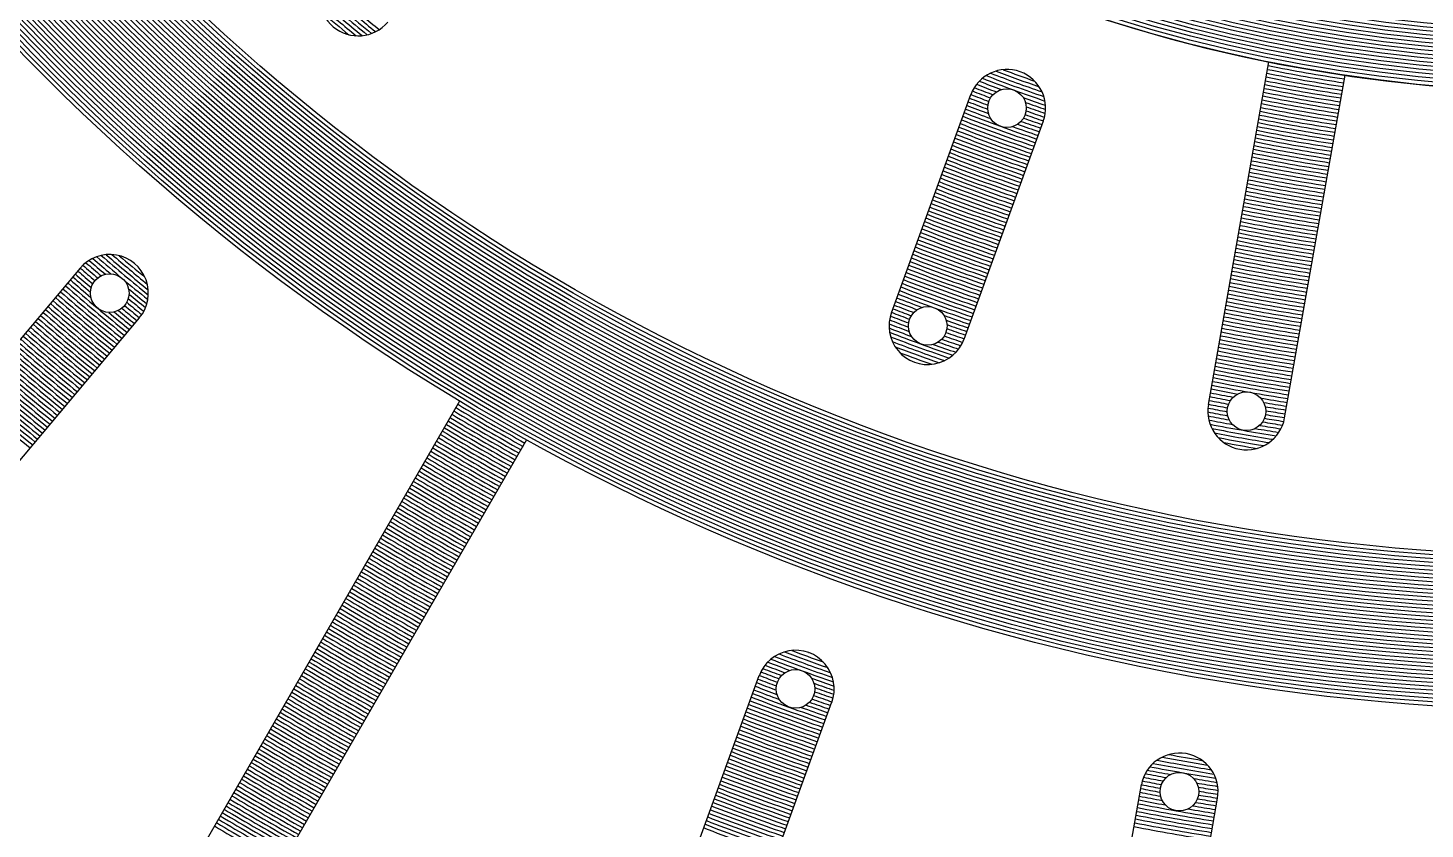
# Model space of a CAD drawing. Header units: millimetres. Extents: x 0 to 2404, y 0 to 1600.
# Drawn here: x 2159.31 to 2177.39, y 1455.19 to 1465.56 of the extents above; entities that cross this region are included whole.
import ezdxf

# ---------------------------------------------------------------- set-up
doc = ezdxf.new("R2010")
doc.units = ezdxf.units.MM

msp = doc.modelspace()

# ---------------------------------------------------------------- linework, layer by layer
for p, q in [((2174.587, 1460.688), (2175.369, 1465.126)), ((2175.571, 1460.515), (2176.354, 1464.953)), ((2170.484, 1461.878), (2171.512, 1464.702)), ((2171.424, 1461.536), (2172.452, 1464.36)), ((2156.453, 1458.239), (2159.991, 1462.456)), ((2157.219, 1457.596), (2160.757, 1461.813)), ((2161.4, 1454.668), (2164.903, 1460.735)), ((2162.266, 1454.168), (2165.769, 1460.235)), ((2166.893, 1452.011), (2168.775, 1457.183)), ((2167.832, 1451.669), (2169.715, 1456.841)), ((2172.763, 1450.348), (2173.719, 1455.769)), ((2173.748, 1450.174), (2174.704, 1455.595))]:
    msp.add_line(p, q)
for centre, radius in [((2179.333, 1484.729), 46), ((2179.333, 1484.729), 45.95), ((2179.333, 1484.729), 45.9), ((2179.333, 1484.729), 45.85), ((2179.333, 1484.729), 45.8), ((2179.333, 1484.729), 45.75), ((2179.333, 1484.729), 45.7), ((2179.333, 1484.729), 45.65), ((2179.333, 1484.729), 45.6), ((2179.333, 1484.729), 45.55), ((2179.333, 1484.729), 45.5), ((2179.333, 1484.729), 45.45), ((2179.333, 1484.729), 45.4), ((2179.333, 1484.729), 45.35), ((2179.333, 1484.729), 45.3), ((2179.333, 1484.729), 45.25), ((2179.333, 1484.729), 45.2), ((2179.333, 1484.729), 45.15), ((2179.333, 1484.729), 45.1), ((2179.333, 1484.729), 45.05), ((2179.333, 1484.729), 45), ((2179.333, 1484.729), 44.95), ((2179.333, 1484.729), 44.9), ((2179.333, 1484.729), 44.85), ((2179.333, 1484.729), 44.8), ((2179.333, 1484.729), 44.75), ((2179.333, 1484.729), 44.7), ((2179.333, 1484.729), 44.65), ((2179.333, 1484.729), 44.6), ((2179.333, 1484.729), 44.55), ((2179.333, 1484.729), 44.5), ((2179.333, 1484.729), 44.45), ((2179.333, 1484.729), 44.4), ((2179.333, 1484.729), 44.35), ((2179.333, 1484.729), 44.3), ((2179.333, 1484.729), 44.25), ((2179.333, 1484.729), 44.2), ((2179.333, 1484.729), 44.15), ((2179.333, 1484.729), 44.1), ((2179.333, 1484.729), 44.05), ((2179.333, 1484.729), 44), ((2179.333, 1484.729), 28), ((2179.333, 1484.729), 27.95), ((2179.333, 1484.729), 27.9), ((2179.333, 1484.729), 27.85), ((2179.333, 1484.729), 27.8), ((2179.333, 1484.729), 27.75), ((2179.333, 1484.729), 27.7), ((2179.333, 1484.729), 27.65), ((2179.333, 1484.729), 27.6), ((2179.333, 1484.729), 27.55), ((2179.333, 1484.729), 27.5), ((2179.333, 1484.729), 27.45), ((2179.333, 1484.729), 27.4), ((2179.333, 1484.729), 27.35), ((2179.333, 1484.729), 27.3), ((2179.333, 1484.729), 27.25), ((2179.333, 1484.729), 27.2), ((2179.333, 1484.729), 27.15), ((2179.333, 1484.729), 27.1), ((2179.333, 1484.729), 27.05), ((2179.333, 1484.729), 27), ((2179.333, 1484.729), 26.95), ((2179.333, 1484.729), 26.9), ((2179.333, 1484.729), 26.85), ((2179.333, 1484.729), 26.8), ((2179.333, 1484.729), 26.75), ((2179.333, 1484.729), 26.7), ((2179.333, 1484.729), 26.65), ((2179.333, 1484.729), 26.6), ((2179.333, 1484.729), 26.55), ((2179.333, 1484.729), 26.5), ((2179.333, 1484.729), 26.45), ((2179.333, 1484.729), 26.4), ((2179.333, 1484.729), 26.35), ((2179.333, 1484.729), 26.3), ((2179.333, 1484.729), 26.25), ((2179.333, 1484.729), 26.2), ((2179.333, 1484.729), 26.15), ((2179.333, 1484.729), 26.1), ((2179.333, 1484.729), 26.05), ((2179.333, 1484.729), 26), ((2179.333, 1484.729), 20), ((2179.333, 1484.729), 19.95), ((2179.333, 1484.729), 19.9), ((2179.333, 1484.729), 19.85), ((2179.333, 1484.729), 19.8), ((2179.333, 1484.729), 19.75), ((2179.333, 1484.729), 19.7), ((2179.333, 1484.729), 19.65), ((2179.333, 1484.729), 19.6), ((2179.333, 1484.729), 19.55), ((2179.333, 1484.729), 19.5), ((2179.333, 1484.729), 19.45), ((2179.333, 1484.729), 19.4), ((2179.333, 1484.729), 19.35), ((2179.333, 1484.729), 19.3), ((2179.333, 1484.729), 19.25), ((2179.333, 1484.729), 19.2), ((2171.98, 1464.526), 0.25), ((2160.371, 1462.131), 0.25), ((2170.954, 1461.707), 0.25), ((2175.079, 1460.602), 0.25), ((2169.244, 1457.008), 0.25), ((2174.211, 1455.678), 0.25)]:
    msp.add_circle(centre, radius)
for centre, radius, start, end in [((2179.333, 1484.729), 50, 108.2151, 71.6513), ((2179.333, 1484.729), 20, 141.4325, 138.5675), ((2163.585, 1465.961), 0.5, 140, 320), ((2179.333, 1484.729), 24.8, 229.0702, 230.9298), ((2179.333, 1484.729), 24.75, 228.9925, 231.0075), ((2179.333, 1484.729), 24.85, 229.1708, 230.8292), ((2179.333, 1484.729), 24.9, 229.3041, 230.6959), ((2179.333, 1484.729), 24.95, 229.4949, 230.5051), ((2179.333, 1484.729), 24.7, 230.3494, 231.0674), ((2179.333, 1484.729), 24.65, 230.4663, 231.1121), ((2179.333, 1484.729), 20.05, 258.571, 261.429), ((2171.98, 1464.526), 0.5, 340, 160), ((2179.333, 1484.729), 21.3, 248.773, 249.5984), ((2179.333, 1484.729), 21.25, 248.8393, 251.1607), ((2179.333, 1484.729), 21.2, 248.9265, 251.0735), ((2179.333, 1484.729), 21.15, 249.0406, 250.9594), ((2179.333, 1484.729), 21.1, 249.193, 250.807), ((2179.333, 1484.729), 21.05, 249.413, 250.587), ((2179.333, 1484.729), 20.25, 258.5851, 261.4149), ((2179.333, 1484.729), 20.2, 258.5816, 261.4184), ((2179.333, 1484.729), 20.15, 258.5781, 261.4219), ((2179.333, 1484.729), 20.1, 258.5746, 261.4254), ((2179.333, 1484.729), 21.5, 248.6674, 249.3338), ((2179.333, 1484.729), 21.45, 248.6726, 249.3465), ((2179.333, 1484.729), 21.4, 248.6914, 249.388), ((2179.333, 1484.729), 21.35, 248.7244, 249.4651), ((2179.333, 1484.729), 20.45, 258.599, 261.401), ((2179.333, 1484.729), 20.4, 258.5956, 261.4044), ((2179.333, 1484.729), 20.35, 258.5921, 261.4079), ((2179.333, 1484.729), 20.3, 258.5886, 261.4114), ((2179.333, 1484.729), 21.7, 248.6797, 249.6021), ((2179.333, 1484.729), 21.65, 248.6767, 249.4689), ((2179.333, 1484.729), 21.6, 248.6736, 249.3908), ((2179.333, 1484.729), 21.55, 248.6705, 249.348), ((2179.333, 1484.729), 21.3, 250.4016, 251.227), ((2179.333, 1484.729), 21.35, 250.5349, 251.2756), ((2179.333, 1484.729), 21.4, 250.612, 251.3086), ((2179.333, 1484.729), 20.6, 258.6092, 261.3908), ((2179.333, 1484.729), 20.55, 258.6058, 261.3942), ((2179.333, 1484.729), 20.5, 258.6024, 261.3976), ((2179.333, 1484.729), 21.9, 248.6918, 251.3082), ((2179.333, 1484.729), 21.85, 248.6888, 251.3112), ((2179.333, 1484.729), 21.8, 248.6858, 251.3142), ((2179.333, 1484.729), 21.75, 248.6827, 251.3173), ((2179.333, 1484.729), 21.6, 250.6092, 251.3264), ((2179.333, 1484.729), 21.55, 250.652, 251.3295), ((2179.333, 1484.729), 21.5, 250.6662, 251.3326), ((2179.333, 1484.729), 21.45, 250.6535, 251.3274), ((2179.333, 1484.729), 20.8, 258.6226, 261.3774), ((2179.333, 1484.729), 20.75, 258.6192, 261.3808), ((2179.333, 1484.729), 20.7, 258.6159, 261.3841), ((2179.333, 1484.729), 20.65, 258.6126, 261.3874), ((2179.333, 1484.729), 22.05, 248.7007, 251.2993), ((2179.333, 1484.729), 22, 248.6977, 251.3023), ((2179.333, 1484.729), 21.95, 248.6947, 251.3053), ((2179.333, 1484.729), 21.7, 250.3979, 251.3203), ((2179.333, 1484.729), 21.65, 250.5311, 251.3233), ((2179.333, 1484.729), 21, 258.6357, 261.3643), ((2179.333, 1484.729), 20.95, 258.6324, 261.3676), ((2179.333, 1484.729), 20.9, 258.6292, 261.3708), ((2179.333, 1484.729), 20.85, 258.6259, 261.3741), ((2179.333, 1484.729), 22.25, 248.7123, 251.2877), ((2179.333, 1484.729), 22.2, 248.7094, 251.2906), ((2179.333, 1484.729), 22.15, 248.7065, 251.2935), ((2179.333, 1484.729), 22.1, 248.7036, 251.2964), ((2179.333, 1484.729), 21.15, 258.6454, 261.3546), ((2179.333, 1484.729), 21.1, 258.6422, 261.3578), ((2179.333, 1484.729), 21.05, 258.6389, 261.3611), ((2179.333, 1484.729), 22.45, 248.7238, 251.2762), ((2179.333, 1484.729), 22.4, 248.721, 251.279), ((2179.333, 1484.729), 22.35, 248.7181, 251.2819), ((2179.333, 1484.729), 22.3, 248.7152, 251.2848), ((2179.333, 1484.729), 21.35, 258.6581, 261.3419), ((2179.333, 1484.729), 21.3, 258.6549, 261.3451), ((2179.333, 1484.729), 21.25, 258.6517, 261.3483), ((2179.333, 1484.729), 21.2, 258.6486, 261.3514), ((2179.333, 1484.729), 22.65, 248.7351, 251.2649), ((2179.333, 1484.729), 22.6, 248.7323, 251.2677), ((2179.333, 1484.729), 22.55, 248.7295, 251.2705), ((2179.333, 1484.729), 22.5, 248.7267, 251.2733), ((2179.333, 1484.729), 21.55, 258.6705, 261.3295), ((2179.333, 1484.729), 21.5, 258.6674, 261.3326), ((2179.333, 1484.729), 21.45, 258.6643, 261.3357), ((2179.333, 1484.729), 21.4, 258.6612, 261.3388), ((2179.333, 1484.729), 22.85, 248.7462, 251.2538), ((2179.333, 1484.729), 22.8, 248.7434, 251.2566), ((2179.333, 1484.729), 22.75, 248.7407, 251.2593), ((2179.333, 1484.729), 22.7, 248.7379, 251.2621), ((2179.333, 1484.729), 21.7, 258.6797, 261.3203), ((2179.333, 1484.729), 21.65, 258.6767, 261.3233), ((2179.333, 1484.729), 21.6, 258.6736, 261.3264), ((2179.333, 1484.729), 23.05, 248.757, 251.243), ((2179.333, 1484.729), 23, 248.7543, 251.2457), ((2179.333, 1484.729), 22.95, 248.7516, 251.2484), ((2179.333, 1484.729), 22.9, 248.7489, 251.2511), ((2179.333, 1484.729), 21.9, 258.6918, 261.3082), ((2179.333, 1484.729), 21.85, 258.6888, 261.3112), ((2179.333, 1484.729), 21.8, 258.6858, 261.3142), ((2179.333, 1484.729), 21.75, 258.6827, 261.3173), ((2179.333, 1484.729), 23.25, 248.7677, 251.2323), ((2179.333, 1484.729), 23.2, 248.7651, 251.2349), ((2179.333, 1484.729), 23.15, 248.7624, 251.2376), ((2179.333, 1484.729), 23.1, 248.7597, 251.2403), ((2179.333, 1484.729), 22.1, 258.7036, 261.2964), ((2179.333, 1484.729), 22.05, 258.7007, 261.2993), ((2179.333, 1484.729), 22, 258.6977, 261.3023), ((2179.333, 1484.729), 21.95, 258.6947, 261.3053), ((2179.333, 1484.729), 23.4, 248.7756, 251.2244), ((2179.333, 1484.729), 23.35, 248.773, 251.227), ((2179.333, 1484.729), 23.3, 248.7704, 251.2296), ((2179.333, 1484.729), 22.25, 258.7123, 261.2877), ((2179.333, 1484.729), 22.2, 258.7094, 261.2906), ((2179.333, 1484.729), 22.15, 258.7065, 261.2935), ((2179.333, 1484.729), 23.6, 248.786, 251.214), ((2179.333, 1484.729), 23.55, 248.7834, 251.2166), ((2179.333, 1484.729), 23.5, 248.7808, 251.2192), ((2179.333, 1484.729), 23.45, 248.7782, 251.2218), ((2179.333, 1484.729), 22.45, 258.7238, 261.2762), ((2179.333, 1484.729), 22.4, 258.721, 261.279), ((2179.333, 1484.729), 22.35, 258.7181, 261.2819), ((2179.333, 1484.729), 22.3, 258.7152, 261.2848), ((2160.371, 1462.131), 0.5, 320, 140), ((2179.333, 1484.729), 29.4, 229.0469, 229.5542), ((2179.333, 1484.729), 29.35, 229.0712, 229.6106), ((2179.333, 1484.729), 29.3, 229.1069, 229.7077), ((2179.333, 1484.729), 29.25, 229.1554, 230.8446), ((2179.333, 1484.729), 29.2, 229.2191, 230.7809), ((2179.333, 1484.729), 29.15, 229.3023, 230.6977), ((2179.333, 1484.729), 29.1, 229.4133, 230.5867), ((2179.333, 1484.729), 29.05, 229.5734, 230.4266), ((2179.333, 1484.729), 23.8, 248.7962, 251.2038), ((2179.333, 1484.729), 23.75, 248.7937, 251.2063), ((2179.333, 1484.729), 23.7, 248.7911, 251.2089), ((2179.333, 1484.729), 23.65, 248.7886, 251.2114), ((2179.333, 1484.729), 22.65, 258.7351, 261.2649), ((2179.333, 1484.729), 22.6, 258.7323, 261.2677), ((2179.333, 1484.729), 22.55, 258.7295, 261.2705), ((2179.333, 1484.729), 22.5, 258.7267, 261.2733), ((2179.333, 1484.729), 29.65, 229.0338, 229.6125), ((2179.333, 1484.729), 29.6, 229.0321, 229.5557), ((2179.333, 1484.729), 29.55, 229.0305, 229.5247), ((2179.333, 1484.729), 29.5, 229.0288, 229.5144), ((2179.333, 1484.729), 29.45, 229.0329, 229.5238), ((2179.333, 1484.729), 24, 248.8063, 251.1937), ((2179.333, 1484.729), 23.95, 248.8038, 251.1962), ((2179.333, 1484.729), 23.9, 248.8013, 251.1987), ((2179.333, 1484.729), 23.85, 248.7987, 251.2013), ((2179.333, 1484.729), 22.8, 258.7434, 261.2566), ((2179.333, 1484.729), 22.75, 258.7407, 261.2593), ((2179.333, 1484.729), 22.7, 258.7379, 261.2621), ((2179.333, 1484.729), 29.85, 229.0402, 230.9598), ((2179.333, 1484.729), 29.8, 229.0386, 230.9614), ((2179.333, 1484.729), 29.75, 229.037, 230.963), ((2179.333, 1484.729), 29.7, 229.0354, 229.7096), ((2179.333, 1484.729), 29.3, 230.2923, 230.8931), ((2179.333, 1484.729), 24.2, 248.8161, 251.1839), ((2179.333, 1484.729), 24.15, 248.8137, 251.1863), ((2179.333, 1484.729), 24.1, 248.8112, 251.1888), ((2179.333, 1484.729), 24.05, 248.8087, 251.1913), ((2179.333, 1484.729), 23, 258.7543, 261.2457), ((2179.333, 1484.729), 22.95, 258.7516, 261.2484), ((2179.333, 1484.729), 22.9, 258.7489, 261.2511), ((2179.333, 1484.729), 22.85, 258.7462, 261.2538), ((2179.333, 1484.729), 30.1, 229.0482, 230.9518), ((2179.333, 1484.729), 30.05, 229.0466, 230.9534), ((2179.333, 1484.729), 30, 229.045, 230.955), ((2179.333, 1484.729), 29.95, 229.0434, 230.9566), ((2179.333, 1484.729), 29.9, 229.0418, 230.9582), ((2179.333, 1484.729), 29.5, 230.4856, 230.9712), ((2179.333, 1484.729), 29.45, 230.4762, 230.9671), ((2179.333, 1484.729), 29.4, 230.4458, 230.9531), ((2179.333, 1484.729), 29.35, 230.3894, 230.9288), ((2179.333, 1484.729), 24.4, 248.8258, 249.4631), ((2179.333, 1484.729), 24.35, 248.8234, 249.5308), ((2179.333, 1484.729), 24.3, 248.821, 249.6478), ((2179.333, 1484.729), 24.25, 248.8186, 251.1814), ((2179.333, 1484.729), 23.2, 258.7651, 261.2349), ((2179.333, 1484.729), 23.15, 258.7624, 261.2376), ((2179.333, 1484.729), 23.1, 258.7597, 261.2403), ((2179.333, 1484.729), 23.05, 258.757, 261.243), ((2179.333, 1484.729), 30.35, 229.056, 230.944), ((2179.333, 1484.729), 30.3, 229.0545, 230.9455), ((2179.333, 1484.729), 30.25, 229.0529, 230.9471), ((2179.333, 1484.729), 30.2, 229.0514, 230.9486), ((2179.333, 1484.729), 30.15, 229.0498, 230.9502), ((2179.333, 1484.729), 29.7, 230.2904, 230.9646), ((2179.333, 1484.729), 29.65, 230.3875, 230.9662), ((2179.333, 1484.729), 29.6, 230.4443, 230.9679), ((2179.333, 1484.729), 29.55, 230.4753, 230.9695), ((2170.954, 1461.707), 0.5, 159.4153, 340.5847), ((2179.333, 1484.729), 24.55, 248.8377, 249.4277), ((2179.333, 1484.729), 24.5, 248.8306, 249.4153), ((2179.333, 1484.729), 24.45, 248.8282, 249.4266), ((2179.333, 1484.729), 24.3, 250.3522, 251.179), ((2179.333, 1484.729), 23.35, 258.773, 261.227), ((2179.333, 1484.729), 23.3, 258.7704, 261.2296), ((2179.333, 1484.729), 23.25, 258.7677, 261.2323), ((2179.333, 1484.729), 30.6, 229.0638, 230.9362), ((2179.333, 1484.729), 30.55, 229.0622, 230.9378), ((2179.333, 1484.729), 30.5, 229.0607, 230.9393), ((2179.333, 1484.729), 30.45, 229.0591, 230.9409), ((2179.333, 1484.729), 30.4, 229.0576, 230.9424), ((2179.333, 1484.729), 24.65, 248.8879, 249.5337), ((2179.333, 1484.729), 24.7, 248.9326, 249.6506), ((2179.333, 1484.729), 24.6, 248.8566, 249.4652), ((2179.333, 1484.729), 24.75, 248.9925, 251.0075), ((2179.333, 1484.729), 24.5, 250.5847, 251.1694), ((2179.333, 1484.729), 24.35, 250.4692, 251.1766), ((2179.333, 1484.729), 24.45, 250.5734, 251.1718), ((2179.333, 1484.729), 24.4, 250.5369, 251.1742), ((2179.333, 1484.729), 23.55, 258.7834, 261.2166), ((2179.333, 1484.729), 23.5, 258.7808, 261.2192), ((2179.333, 1484.729), 23.45, 258.7782, 261.2218), ((2179.333, 1484.729), 23.4, 258.7756, 261.2244), ((2179.333, 1484.729), 30.8, 229.0698, 230.9302), ((2179.333, 1484.729), 30.75, 229.0683, 230.9317), ((2179.333, 1484.729), 30.7, 229.0668, 230.9332), ((2179.333, 1484.729), 30.65, 229.0653, 230.9347), ((2179.333, 1484.729), 24.8, 249.0702, 250.9298), ((2179.333, 1484.729), 24.85, 249.1708, 250.8292), ((2179.333, 1484.729), 24.9, 249.3041, 250.6959), ((2179.333, 1484.729), 24.7, 250.3494, 251.0674), ((2179.333, 1484.729), 24.65, 250.4663, 251.1121), ((2179.333, 1484.729), 24.6, 250.5348, 251.1434), ((2179.333, 1484.729), 24.55, 250.5723, 251.1623), ((2179.333, 1484.729), 23.75, 258.7937, 261.2063), ((2179.333, 1484.729), 23.7, 258.7911, 261.2089), ((2179.333, 1484.729), 23.65, 258.7886, 261.2114), ((2179.333, 1484.729), 23.6, 258.786, 261.214), ((2179.333, 1484.729), 31.05, 229.0773, 230.9227), ((2179.333, 1484.729), 31, 229.0758, 230.9242), ((2179.333, 1484.729), 30.95, 229.0743, 230.9257), ((2179.333, 1484.729), 30.9, 229.0728, 230.9272), ((2179.333, 1484.729), 30.85, 229.0713, 230.9287), ((2179.333, 1484.729), 24.95, 249.4949, 250.5051), ((2179.333, 1484.729), 23.9, 258.8013, 261.1987), ((2179.333, 1484.729), 23.85, 258.7987, 261.2013), ((2179.333, 1484.729), 23.8, 258.7962, 261.2038), ((2179.333, 1484.729), 31.3, 229.0847, 230.9153), ((2179.333, 1484.729), 31.25, 229.0832, 230.9168), ((2179.333, 1484.729), 31.2, 229.0818, 230.9182), ((2179.333, 1484.729), 31.15, 229.0803, 230.9197), ((2179.333, 1484.729), 31.1, 229.0788, 230.9212), ((2179.333, 1484.729), 24.1, 258.8112, 261.1888), ((2179.333, 1484.729), 24.05, 258.8087, 261.1913), ((2179.333, 1484.729), 24, 258.8063, 261.1937), ((2179.333, 1484.729), 23.95, 258.8038, 261.1962), ((2179.333, 1484.729), 31.5, 229.0905, 230.9095), ((2179.333, 1484.729), 31.45, 229.0891, 230.9109), ((2179.333, 1484.729), 31.4, 229.0876, 230.9124), ((2179.333, 1484.729), 31.35, 229.0862, 230.9138), ((2179.333, 1484.729), 24.3, 258.821, 259.6478), ((2179.333, 1484.729), 24.25, 258.8186, 261.1814), ((2179.333, 1484.729), 24.2, 258.8161, 261.1839), ((2179.333, 1484.729), 24.15, 258.8137, 261.1863), ((2179.333, 1484.729), 31.7, 229.0962, 230.9038), ((2179.333, 1484.729), 31.65, 229.0948, 230.9052), ((2179.333, 1484.729), 31.6, 229.0934, 230.9066), ((2179.333, 1484.729), 31.55, 229.0919, 230.9081), ((2179.333, 1484.729), 24.45, 258.8282, 259.4266), ((2179.333, 1484.729), 24.4, 258.8258, 259.4631), ((2179.333, 1484.729), 24.35, 258.8234, 259.5308), ((2179.333, 1484.729), 24.3, 260.3522, 261.179), ((2179.333, 1484.729), 24.35, 260.4692, 261.1766), ((2179.333, 1484.729), 28.2, 238.9894, 241.0159), ((2179.333, 1484.729), 28.15, 238.9894, 241.0177), ((2179.333, 1484.729), 28.1, 238.9894, 241.0196), ((2179.333, 1484.729), 28.05, 238.9894, 241.0214), ((2175.079, 1460.602), 0.5, 170, 350), ((2179.333, 1484.729), 24.6, 258.8566, 259.4652), ((2179.333, 1484.729), 24.55, 258.8377, 259.4277), ((2179.333, 1484.729), 24.65, 258.8879, 259.5337), ((2179.333, 1484.729), 24.5, 258.8306, 259.4153), ((2179.333, 1484.729), 24.4, 260.5369, 261.1742), ((2179.333, 1484.729), 24.5, 260.5847, 261.1694), ((2179.333, 1484.729), 24.45, 260.5734, 261.1718), ((2179.333, 1484.729), 28.45, 238.993, 241.007), ((2179.333, 1484.729), 28.4, 238.9912, 241.0088), ((2179.333, 1484.729), 28.35, 238.9894, 241.0106), ((2179.333, 1484.729), 28.3, 238.9894, 241.0123), ((2179.333, 1484.729), 28.25, 238.9894, 241.0141), ((2179.333, 1484.729), 24.7, 258.9326, 259.6506), ((2179.333, 1484.729), 24.75, 258.9925, 261.0075), ((2179.333, 1484.729), 24.8, 259.0702, 260.9298), ((2179.333, 1484.729), 24.7, 260.3494, 261.0674), ((2179.333, 1484.729), 24.65, 260.4663, 261.1121), ((2179.333, 1484.729), 24.6, 260.5348, 261.1434), ((2179.333, 1484.729), 24.55, 260.5723, 261.1623), ((2179.333, 1484.729), 28.65, 239, 241), ((2179.333, 1484.729), 28.6, 238.9983, 241.0017), ((2179.333, 1484.729), 28.55, 238.9965, 241.0035), ((2179.333, 1484.729), 28.5, 238.9948, 241.0052), ((2179.333, 1484.729), 24.85, 259.1708, 260.8292), ((2179.333, 1484.729), 24.9, 259.3041, 260.6959), ((2179.333, 1484.729), 24.95, 259.4949, 260.5051), ((2179.333, 1484.729), 28.85, 239.007, 240.993), ((2179.333, 1484.729), 28.8, 239.0052, 240.9948), ((2179.333, 1484.729), 28.75, 239.0035, 240.9965), ((2179.333, 1484.729), 28.7, 239.0018, 240.9982), ((2179.333, 1484.729), 29.05, 239.0138, 240.9862), ((2179.333, 1484.729), 29, 239.0121, 240.9879), ((2179.333, 1484.729), 28.95, 239.0104, 240.9896), ((2179.333, 1484.729), 28.9, 239.0087, 240.9913), ((2179.333, 1484.729), 29.25, 239.0205, 240.9795), ((2179.333, 1484.729), 29.2, 239.0189, 240.9811), ((2179.333, 1484.729), 29.15, 239.0172, 240.9828), ((2179.333, 1484.729), 29.1, 239.0155, 240.9845), ((2179.333, 1484.729), 29.45, 239.0272, 240.9728), ((2179.333, 1484.729), 29.4, 239.0255, 240.9745), ((2179.333, 1484.729), 29.35, 239.0239, 240.9761), ((2179.333, 1484.729), 29.3, 239.0222, 240.9778), ((2179.333, 1484.729), 29.7, 239.0354, 240.9646), ((2179.333, 1484.729), 29.65, 239.0338, 240.9662), ((2179.333, 1484.729), 29.6, 239.0321, 240.9679), ((2179.333, 1484.729), 29.55, 239.0305, 240.9695), ((2179.333, 1484.729), 29.5, 239.0288, 240.9712), ((2179.333, 1484.729), 29.9, 239.0418, 240.9582), ((2179.333, 1484.729), 29.85, 239.0402, 240.9598), ((2179.333, 1484.729), 29.8, 239.0386, 240.9614), ((2179.333, 1484.729), 29.75, 239.037, 240.963), ((2179.333, 1484.729), 30.1, 239.0482, 240.9518), ((2179.333, 1484.729), 30.05, 239.0466, 240.9534), ((2179.333, 1484.729), 30, 239.045, 240.955), ((2179.333, 1484.729), 29.95, 239.0434, 240.9566), ((2179.333, 1484.729), 30.3, 239.0545, 240.9455), ((2179.333, 1484.729), 30.25, 239.0529, 240.9471), ((2179.333, 1484.729), 30.2, 239.0514, 240.9486), ((2179.333, 1484.729), 30.15, 239.0498, 240.9502), ((2179.333, 1484.729), 30.5, 239.0607, 240.9393), ((2179.333, 1484.729), 30.45, 239.0591, 240.9409), ((2179.333, 1484.729), 30.4, 239.0576, 240.9424), ((2179.333, 1484.729), 30.35, 239.056, 240.944), ((2179.333, 1484.729), 30.7, 239.0668, 240.9332), ((2179.333, 1484.729), 30.65, 239.0653, 240.9347), ((2179.333, 1484.729), 30.6, 239.0638, 240.9362), ((2179.333, 1484.729), 30.55, 239.0622, 240.9378), ((2179.333, 1484.729), 30.95, 239.0743, 240.9257), ((2179.333, 1484.729), 30.9, 239.0728, 240.9272), ((2179.333, 1484.729), 30.85, 239.0713, 240.9287), ((2179.333, 1484.729), 30.8, 239.0698, 240.9302), ((2179.333, 1484.729), 30.75, 239.0683, 240.9317), ((2179.333, 1484.729), 31.15, 239.0803, 240.9197), ((2179.333, 1484.729), 31.1, 239.0788, 240.9212), ((2179.333, 1484.729), 31.05, 239.0773, 240.9227), ((2179.333, 1484.729), 31, 239.0758, 240.9242), ((2179.333, 1484.729), 31.35, 239.0862, 240.9138), ((2179.333, 1484.729), 31.3, 239.0847, 240.9153), ((2179.333, 1484.729), 31.25, 239.0832, 240.9168), ((2179.333, 1484.729), 31.2, 239.0818, 240.9182), ((2179.333, 1484.729), 31.55, 239.0919, 240.9081), ((2179.333, 1484.729), 31.5, 239.0905, 240.9095), ((2179.333, 1484.729), 31.45, 239.0891, 240.9109), ((2179.333, 1484.729), 31.4, 239.0876, 240.9124), ((2179.333, 1484.729), 31.75, 239.0977, 240.9023), ((2179.333, 1484.729), 31.7, 239.0962, 240.9038), ((2179.333, 1484.729), 31.65, 239.0948, 240.9052), ((2179.333, 1484.729), 31.6, 239.0934, 240.9066), ((2169.244, 1457.008), 0.5, 339.5144, 160.4856), ((2179.333, 1484.729), 29.15, 249.3023, 250.6977), ((2179.333, 1484.729), 29.1, 249.4133, 250.5867), ((2179.333, 1484.729), 29.05, 249.5734, 250.4266), ((2179.333, 1484.729), 29, 249.9917, 250.0083), ((2179.333, 1484.729), 31.95, 239.1033, 240.8967), ((2179.333, 1484.729), 31.9, 239.1019, 240.8981), ((2179.333, 1484.729), 31.85, 239.1005, 240.8995), ((2179.333, 1484.729), 31.8, 239.0991, 240.9009), ((2179.333, 1484.729), 29.4, 249.0468, 249.5542), ((2179.333, 1484.729), 29.35, 249.0712, 249.6106), ((2179.333, 1484.729), 29.3, 249.1069, 249.7077), ((2179.333, 1484.729), 29.25, 249.1554, 250.8446), ((2179.333, 1484.729), 29.2, 249.2191, 250.7809), ((2179.333, 1484.729), 32.2, 239.1103, 240.8897), ((2179.333, 1484.729), 32.15, 239.1089, 240.8911), ((2179.333, 1484.729), 32.1, 239.1075, 240.8925), ((2179.333, 1484.729), 32.05, 239.1061, 240.8939), ((2179.333, 1484.729), 32, 239.1047, 240.8953), ((2179.333, 1484.729), 29.55, 249.0305, 249.5247), ((2179.333, 1484.729), 29.5, 249.0288, 249.5144), ((2179.333, 1484.729), 29.45, 249.0329, 249.5238), ((2179.333, 1484.729), 29.3, 250.2923, 250.8931), ((2179.333, 1484.729), 32.4, 239.1158, 240.8842), ((2179.333, 1484.729), 32.35, 239.1144, 240.8856), ((2179.333, 1484.729), 32.3, 239.113, 240.887), ((2179.333, 1484.729), 32.25, 239.1117, 240.8883), ((2179.333, 1484.729), 29.75, 249.037, 250.963), ((2179.333, 1484.729), 29.7, 249.0354, 249.7096), ((2179.333, 1484.729), 29.65, 249.0338, 249.6125), ((2179.333, 1484.729), 29.6, 249.0321, 249.5557), ((2179.333, 1484.729), 29.5, 250.4856, 250.9712), ((2179.333, 1484.729), 29.35, 250.3894, 250.9288), ((2179.333, 1484.729), 29.45, 250.4762, 250.9671), ((2179.333, 1484.729), 29.4, 250.4458, 250.9532), ((2179.333, 1484.729), 32.6, 239.1212, 240.8788), ((2179.333, 1484.729), 32.55, 239.1198, 240.8802), ((2179.333, 1484.729), 32.5, 239.1185, 240.8815), ((2179.333, 1484.729), 32.45, 239.1171, 240.8829), ((2179.333, 1484.729), 29.95, 249.0434, 250.9566), ((2179.333, 1484.729), 29.9, 249.0418, 250.9582), ((2179.333, 1484.729), 29.85, 249.0402, 250.9598), ((2179.333, 1484.729), 29.8, 249.0386, 250.9614), ((2179.333, 1484.729), 29.7, 250.2904, 250.9646), ((2179.333, 1484.729), 29.65, 250.3875, 250.9662), ((2179.333, 1484.729), 29.6, 250.4443, 250.9679), ((2179.333, 1484.729), 29.55, 250.4753, 250.9695), ((2179.333, 1484.729), 32.8, 239.1266, 240.8734), ((2179.333, 1484.729), 32.75, 239.1252, 240.8748), ((2179.333, 1484.729), 32.7, 239.1239, 240.8761), ((2179.333, 1484.729), 32.65, 239.1225, 240.8775), ((2179.333, 1484.729), 30.15, 249.0498, 250.9502), ((2179.333, 1484.729), 30.1, 249.0482, 250.9518), ((2179.333, 1484.729), 30.05, 249.0466, 250.9534), ((2179.333, 1484.729), 30, 249.045, 250.955), ((2179.333, 1484.729), 33, 239.1318, 240.8682), ((2179.333, 1484.729), 32.95, 239.1305, 240.8695), ((2179.333, 1484.729), 32.9, 239.1292, 240.8708), ((2179.333, 1484.729), 32.85, 239.1279, 240.8721), ((2179.333, 1484.729), 30.35, 249.056, 250.944), ((2179.333, 1484.729), 30.3, 249.0545, 250.9455), ((2179.333, 1484.729), 30.25, 249.0529, 250.9471), ((2179.333, 1484.729), 30.2, 249.0514, 250.9486), ((2179.333, 1484.729), 33.25, 239.1384, 240.8616), ((2179.333, 1484.729), 33.2, 239.1371, 240.8629), ((2179.333, 1484.729), 33.15, 239.1358, 240.8642), ((2179.333, 1484.729), 33.1, 239.1345, 240.8655), ((2179.333, 1484.729), 33.05, 239.1332, 240.8668), ((2179.333, 1484.729), 30.55, 249.0622, 250.9378), ((2179.333, 1484.729), 30.5, 249.0607, 250.9393), ((2179.333, 1484.729), 30.45, 249.0591, 250.9409), ((2179.333, 1484.729), 30.4, 249.0576, 250.9424), ((2179.333, 1484.729), 33.45, 239.1435, 240.8565), ((2179.333, 1484.729), 33.4, 239.1422, 240.8578), ((2179.333, 1484.729), 33.35, 239.141, 240.859), ((2179.333, 1484.729), 33.3, 239.1397, 240.8603), ((2179.333, 1484.729), 30.75, 249.0683, 250.9317), ((2179.333, 1484.729), 30.7, 249.0668, 250.9332), ((2179.333, 1484.729), 30.65, 249.0653, 250.9347), ((2179.333, 1484.729), 30.6, 249.0638, 250.9362), ((2174.211, 1455.678), 0.5, 350, 170), ((2179.333, 1484.729), 29.2, 259.2191, 260.7809), ((2179.333, 1484.729), 29.15, 259.3023, 260.6977), ((2179.333, 1484.729), 29.1, 259.4133, 260.5867), ((2179.333, 1484.729), 29.05, 259.5734, 260.4266), ((2179.333, 1484.729), 33.65, 239.1486, 240.8514), ((2179.333, 1484.729), 33.6, 239.1474, 240.8526), ((2179.333, 1484.729), 33.55, 239.1461, 240.8539), ((2179.333, 1484.729), 33.5, 239.1448, 240.8552), ((2179.333, 1484.729), 30.9, 249.0728, 250.9272), ((2179.333, 1484.729), 30.85, 249.0713, 250.9287), ((2179.333, 1484.729), 30.8, 249.0698, 250.9302), ((2179.333, 1484.729), 29.4, 259.0469, 259.5542), ((2179.333, 1484.729), 29.35, 259.0712, 259.6106), ((2179.333, 1484.729), 29.3, 259.1069, 259.7077), ((2179.333, 1484.729), 29.25, 259.1554, 260.8446), ((2179.333, 1484.729), 29.3, 260.2923, 260.8931), ((2179.333, 1484.729), 33.85, 239.1537, 240.8463), ((2179.333, 1484.729), 33.8, 239.1524, 240.8476), ((2179.333, 1484.729), 33.75, 239.1511, 240.8489), ((2179.333, 1484.729), 33.7, 239.1499, 240.8501), ((2179.333, 1484.729), 31.1, 249.0788, 250.9212), ((2179.333, 1484.729), 31.05, 249.0773, 250.9227), ((2179.333, 1484.729), 31, 249.0758, 250.9242), ((2179.333, 1484.729), 30.95, 249.0743, 250.9257), ((2179.333, 1484.729), 29.6, 259.0321, 259.5557), ((2179.333, 1484.729), 29.55, 259.0305, 259.5247), ((2179.333, 1484.729), 29.5, 259.0288, 259.5144), ((2179.333, 1484.729), 29.45, 259.0329, 259.5238), ((2179.333, 1484.729), 29.35, 260.3894, 260.9288), ((2179.333, 1484.729), 29.4, 260.4458, 260.9531), ((2179.333, 1484.729), 29.45, 260.4762, 260.9671), ((2179.333, 1484.729), 34.05, 239.1586, 240.8414), ((2179.333, 1484.729), 34, 239.1574, 240.8426), ((2179.333, 1484.729), 33.95, 239.1561, 240.8439), ((2179.333, 1484.729), 33.9, 239.1549, 240.8451), ((2179.333, 1484.729), 31.3, 249.0847, 250.9153), ((2179.333, 1484.729), 31.25, 249.0832, 250.9168), ((2179.333, 1484.729), 31.2, 249.0818, 250.9182), ((2179.333, 1484.729), 31.15, 249.0803, 250.9197), ((2179.333, 1484.729), 29.8, 259.0386, 260.9614), ((2179.333, 1484.729), 29.75, 259.037, 260.963), ((2179.333, 1484.729), 29.7, 259.0354, 259.7096), ((2179.333, 1484.729), 29.65, 259.0338, 259.6125), ((2179.333, 1484.729), 29.65, 260.3875, 260.9662), ((2179.333, 1484.729), 29.6, 260.4443, 260.9679), ((2179.333, 1484.729), 29.55, 260.4753, 260.9695), ((2179.333, 1484.729), 29.5, 260.4856, 260.9712), ((2179.333, 1484.729), 34.25, 239.1635, 240.8365), ((2179.333, 1484.729), 34.2, 239.1623, 240.8377), ((2179.333, 1484.729), 34.15, 239.1611, 240.8389), ((2179.333, 1484.729), 34.1, 239.1599, 240.8401), ((2179.333, 1484.729), 31.5, 249.0905, 250.9095), ((2179.333, 1484.729), 31.45, 249.0891, 250.9109), ((2179.333, 1484.729), 31.4, 249.0876, 250.9124), ((2179.333, 1484.729), 31.35, 249.0862, 250.9138), ((2179.333, 1484.729), 29.95, 259.0434, 260.9566), ((2179.333, 1484.729), 29.9, 259.0418, 260.9582), ((2179.333, 1484.729), 29.85, 259.0402, 260.9598), ((2179.333, 1484.729), 29.7, 260.2904, 260.9646), ((2179.333, 1484.729), 34.35, 239.166, 240.834), ((2179.333, 1484.729), 34.3, 239.1648, 240.8352), ((2179.333, 1484.729), 31.6, 249.0934, 250.9066), ((2179.333, 1484.729), 31.55, 249.0919, 250.9081), ((2179.333, 1484.729), 30.05, 259.0466, 260.9534), ((2179.333, 1484.729), 30, 259.045, 260.955)]:
    msp.add_arc(centre, radius, start, end)

doc.saveas('drawing.dxf')
